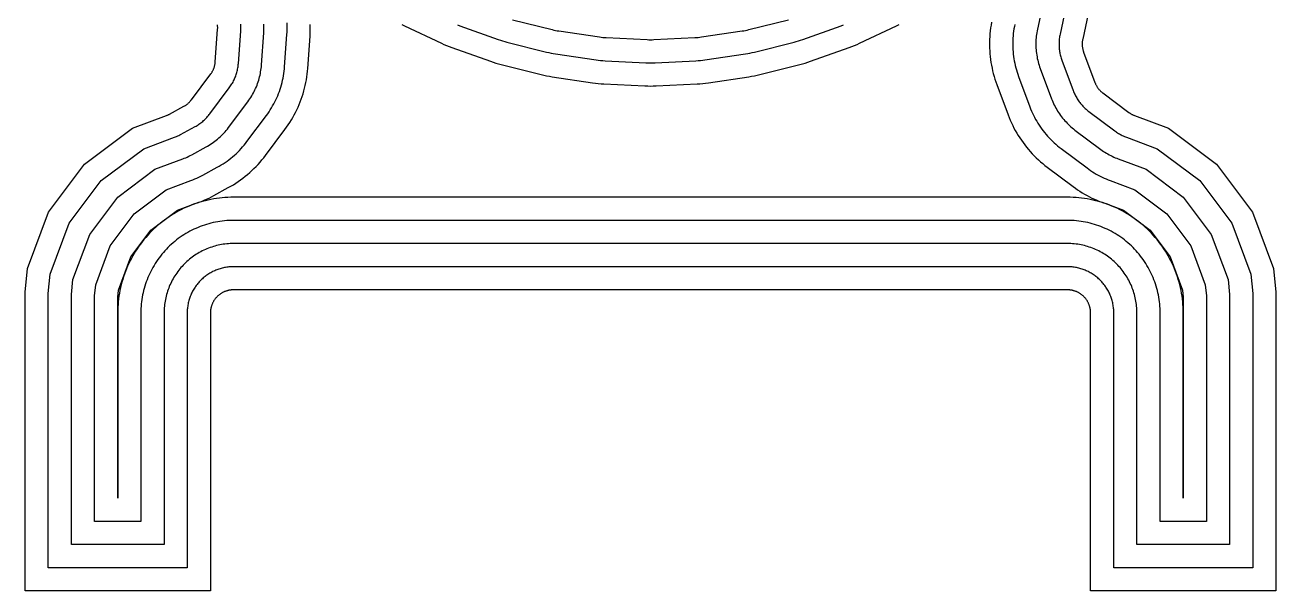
# Model space of a CAD drawing. Header units: metres. Extents: x 1.9 to 53.8, y 3.3 to 25.9.
# Drawn here: x 45.55 to 48.25, y 14.53 to 15.752 of the extents above; entities that cross this region are included whole.
import ezdxf

# ---------------------------------------------------------------- set-up
doc = ezdxf.new("R2010")
doc.units = ezdxf.units.M

msp = doc.modelspace()

# ---------------------------------------------------------------- linework, layer by layer
for points in [[(47.7988, 15.8001), (47.784, 15.7318), (47.7835, 15.7294), (47.783, 15.7269), (47.7827, 15.7245), (47.7823, 15.722), (47.7821, 15.7195), (47.7819, 15.7171), (47.7818, 15.7146), (47.7817, 15.7121), (47.7817, 15.7096), (47.7817, 15.7071), (47.7819, 15.7047), (47.782, 15.7022), (47.7823, 15.6997), (47.7826, 15.6972), (47.7829, 15.6948), (47.7834, 15.6923), (47.7838, 15.6899), (47.7844, 15.6875), (47.785, 15.6851), (47.7856, 15.6827), (47.7864, 15.6803), (47.7871, 15.6779), (47.788, 15.6756), (47.8124, 15.6101), (47.8133, 15.6078), (47.8143, 15.6055), (47.8153, 15.6033), (47.8163, 15.601), (47.8175, 15.5988), (47.8186, 15.5966), (47.8199, 15.5945), (47.8211, 15.5923), (47.8225, 15.5902), (47.8239, 15.5882), (47.8253, 15.5862), (47.8268, 15.5842), (47.8283, 15.5822), (47.8299, 15.5803), (47.8315, 15.5784), (47.8332, 15.5766), (47.8349, 15.5748), (47.8367, 15.5731), (47.8385, 15.5714), (47.8404, 15.5697), (47.8423, 15.5681), (47.8442, 15.5665), (47.8462, 15.565), (47.9021, 15.5232), (47.904, 15.5218), (47.906, 15.5204), (47.908, 15.5191), (47.91, 15.5178), (47.912, 15.5166), (47.9141, 15.5154), (47.9162, 15.5143), (47.9183, 15.5133), (47.9205, 15.5123), (47.9227, 15.5113), (47.9249, 15.5104), (47.9271, 15.5095), (47.9937, 15.4847), (48.0858, 15.4158), (48.1547, 15.3237), (48.1955, 15.2142), (48.2, 15.1725), (48.2, 14.58), (47.9, 14.58), (47.9, 15.13), (47.9, 15.1325), (47.8999, 15.1349), (47.8997, 15.1374), (47.8995, 15.1398), (47.8992, 15.1422), (47.8989, 15.1447), (47.8985, 15.1471), (47.8981, 15.1495), (47.8976, 15.1519), (47.897, 15.1543), (47.8964, 15.1567), (47.8957, 15.159), (47.895, 15.1614), (47.8942, 15.1637), (47.8933, 15.166), (47.8924, 15.1683), (47.8914, 15.1705), (47.8904, 15.1728), (47.8893, 15.175), (47.8882, 15.1771), (47.887, 15.1793), (47.8858, 15.1814), (47.8845, 15.1835), (47.8831, 15.1856), (47.8818, 15.1876), (47.8803, 15.1896), (47.8788, 15.1915), (47.8773, 15.1934), (47.8757, 15.1953), (47.8741, 15.1972), (47.8724, 15.199), (47.8707, 15.2007), (47.869, 15.2024), (47.8672, 15.2041), (47.8653, 15.2057), (47.8634, 15.2073), (47.8615, 15.2088), (47.8596, 15.2103), (47.8576, 15.2118), (47.8556, 15.2131), (47.8535, 15.2145), (47.8514, 15.2158), (47.8493, 15.217), (47.8471, 15.2182), (47.845, 15.2193), (47.8428, 15.2204), (47.8405, 15.2214), (47.8383, 15.2224), (47.836, 15.2233), (47.8337, 15.2242), (47.8314, 15.225), (47.829, 15.2257), (47.8267, 15.2264), (47.8243, 15.227), (47.8219, 15.2276), (47.8195, 15.2281), (47.8171, 15.2285), (47.8147, 15.2289), (47.8122, 15.2292), (47.8098, 15.2295), (47.8074, 15.2297), (47.8049, 15.2299), (47.8025, 15.23), (47.8, 15.23), (46, 15.23), (45.9975, 15.23), (45.9951, 15.2299), (45.9926, 15.2297), (45.9902, 15.2295), (45.9878, 15.2292), (45.9853, 15.2289), (45.9829, 15.2285), (45.9805, 15.2281), (45.9781, 15.2276), (45.9757, 15.227), (45.9733, 15.2264), (45.971, 15.2257), (45.9686, 15.225), (45.9663, 15.2242), (45.964, 15.2233), (45.9617, 15.2224), (45.9595, 15.2214), (45.9572, 15.2204), (45.955, 15.2193), (45.9529, 15.2182), (45.9507, 15.217), (45.9486, 15.2158), (45.9465, 15.2145), (45.9444, 15.2131), (45.9424, 15.2118), (45.9404, 15.2103), (45.9385, 15.2088), (45.9366, 15.2073), (45.9347, 15.2057), (45.9328, 15.2041), (45.931, 15.2024), (45.9293, 15.2007), (45.9276, 15.199), (45.9259, 15.1972), (45.9243, 15.1953), (45.9227, 15.1934), (45.9212, 15.1915), (45.9197, 15.1896), (45.9182, 15.1876), (45.9169, 15.1856), (45.9155, 15.1835), (45.9142, 15.1814), (45.913, 15.1793), (45.9118, 15.1771), (45.9107, 15.175), (45.9096, 15.1728), (45.9086, 15.1705), (45.9076, 15.1683), (45.9067, 15.166), (45.9058, 15.1637), (45.905, 15.1614), (45.9043, 15.159), (45.9036, 15.1567), (45.903, 15.1543), (45.9024, 15.1519), (45.9019, 15.1495), (45.9015, 15.1471), (45.9011, 15.1447), (45.9008, 15.1422), (45.9005, 15.1398), (45.9003, 15.1374), (45.9001, 15.1349), (45.9, 15.1325), (45.9, 15.13), (45.9, 14.58), (45.6, 14.58), (45.6, 15.1725), (45.6045, 15.2142), (45.6453, 15.3237), (45.7142, 15.4158), (45.8063, 15.4847), (45.8729, 15.5095), (45.8751, 15.5104), (45.8773, 15.5113), (45.8795, 15.5123), (45.8817, 15.5133), (45.8838, 15.5143), (45.8859, 15.5154), (45.9169, 15.5324), (45.9191, 15.5336), (45.9212, 15.5349), (45.9234, 15.5362), (45.9255, 15.5376), (45.9275, 15.5391), (45.9295, 15.5406), (45.9315, 15.5421), (45.9335, 15.5437), (45.9354, 15.5454), (45.9372, 15.5471), (45.9391, 15.5488), (45.9408, 15.5506), (45.9426, 15.5524), (45.9442, 15.5543), (45.9459, 15.5562), (45.9475, 15.5582), (45.949, 15.5602), (45.9909, 15.6161), (45.9923, 15.6181), (45.9937, 15.6202), (45.9951, 15.6223), (45.9964, 15.6244), (45.9977, 15.6265), (45.9989, 15.6287), (46, 15.6309), (46.0011, 15.6331), (46.0022, 15.6354), (46.0031, 15.6376), (46.0041, 15.64), (46.0049, 15.6423), (46.0057, 15.6446), (46.0065, 15.647), (46.0072, 15.6494), (46.0078, 15.6518), (46.0084, 15.6542), (46.0089, 15.6566), (46.0094, 15.6591), (46.0098, 15.6615), (46.0101, 15.664), (46.0104, 15.6665), (46.0106, 15.6689), (46.0155, 15.7386), (46.0157, 15.7411), (46.0158, 15.7436), (46.0158, 15.7461), (46.0158, 15.7485), (46.0157, 15.751), (46.0155, 15.7535)], [(47.75, 15.8107), (47.7351, 15.7424), (47.7344, 15.7388), (47.7337, 15.7351), (47.7331, 15.7314), (47.7327, 15.7277), (47.7323, 15.724), (47.732, 15.7203), (47.7318, 15.7166), (47.7317, 15.7129), (47.7317, 15.7092), (47.7318, 15.7054), (47.7319, 15.7017), (47.7322, 15.698), (47.7326, 15.6943), (47.733, 15.6906), (47.7336, 15.6869), (47.7342, 15.6832), (47.7349, 15.6796), (47.7357, 15.6759), (47.7366, 15.6723), (47.7376, 15.6687), (47.7387, 15.6652), (47.7399, 15.6616), (47.7411, 15.6581), (47.7656, 15.5927), (47.7669, 15.5892), (47.7683, 15.5858), (47.7698, 15.5824), (47.7714, 15.579), (47.7731, 15.5757), (47.7749, 15.5724), (47.7767, 15.5691), (47.7787, 15.566), (47.7807, 15.5628), (47.7828, 15.5597), (47.7849, 15.5567), (47.7871, 15.5537), (47.7894, 15.5508), (47.7918, 15.5479), (47.7943, 15.5451), (47.7968, 15.5424), (47.7994, 15.5397), (47.802, 15.5371), (47.8047, 15.5345), (47.8075, 15.532), (47.8104, 15.5296), (47.8132, 15.5273), (47.8162, 15.525), (47.8721, 15.4831), (47.875, 15.481), (47.878, 15.479), (47.8809, 15.477), (47.884, 15.4751), (47.887, 15.4733), (47.8901, 15.4716), (47.8933, 15.4699), (47.8965, 15.4683), (47.8997, 15.4668), (47.903, 15.4653), (47.9063, 15.464), (47.9096, 15.4627), (47.9695, 15.4403), (48.05, 15.38), (48.1103, 15.2995), (48.1465, 15.2026), (48.15, 15.1698), (48.15, 14.63), (47.95, 14.63), (47.95, 15.13), (47.95, 15.1337), (47.9498, 15.1374), (47.9496, 15.141), (47.9493, 15.1447), (47.9489, 15.1484), (47.9484, 15.152), (47.9478, 15.1556), (47.9471, 15.1593), (47.9464, 15.1629), (47.9455, 15.1664), (47.9446, 15.17), (47.9435, 15.1735), (47.9424, 15.1771), (47.9412, 15.1805), (47.9399, 15.184), (47.9386, 15.1874), (47.9371, 15.1908), (47.9356, 15.1941), (47.934, 15.1974), (47.9323, 15.2007), (47.9305, 15.2039), (47.9287, 15.2071), (47.9267, 15.2102), (47.9247, 15.2133), (47.9226, 15.2164), (47.9205, 15.2194), (47.9183, 15.2223), (47.916, 15.2252), (47.9136, 15.228), (47.9111, 15.2307), (47.9086, 15.2334), (47.9061, 15.2361), (47.9034, 15.2386), (47.9007, 15.2411), (47.898, 15.2436), (47.8952, 15.246), (47.8923, 15.2483), (47.8894, 15.2505), (47.8864, 15.2526), (47.8833, 15.2547), (47.8802, 15.2567), (47.8771, 15.2587), (47.8739, 15.2605), (47.8707, 15.2623), (47.8674, 15.264), (47.8641, 15.2656), (47.8608, 15.2671), (47.8574, 15.2686), (47.854, 15.2699), (47.8505, 15.2712), (47.8471, 15.2724), (47.8435, 15.2735), (47.84, 15.2746), (47.8364, 15.2755), (47.8329, 15.2764), (47.8293, 15.2771), (47.8256, 15.2778), (47.822, 15.2784), (47.8184, 15.2789), (47.8147, 15.2793), (47.811, 15.2796), (47.8074, 15.2798), (47.8037, 15.28), (47.8, 15.28), (46, 15.28), (45.9963, 15.28), (45.9926, 15.2798), (45.989, 15.2796), (45.9853, 15.2793), (45.9816, 15.2789), (45.978, 15.2784), (45.9744, 15.2778), (45.9707, 15.2771), (45.9671, 15.2764), (45.9636, 15.2755), (45.96, 15.2746), (45.9565, 15.2735), (45.9529, 15.2724), (45.9495, 15.2712), (45.946, 15.2699), (45.9426, 15.2686), (45.9392, 15.2671), (45.9359, 15.2656), (45.9326, 15.264), (45.9293, 15.2623), (45.9261, 15.2605), (45.9229, 15.2587), (45.9198, 15.2567), (45.9167, 15.2547), (45.9136, 15.2526), (45.9106, 15.2505), (45.9077, 15.2483), (45.9048, 15.246), (45.902, 15.2436), (45.8993, 15.2411), (45.8966, 15.2386), (45.8939, 15.2361), (45.8914, 15.2334), (45.8889, 15.2307), (45.8864, 15.228), (45.884, 15.2252), (45.8817, 15.2223), (45.8795, 15.2194), (45.8774, 15.2164), (45.8753, 15.2133), (45.8733, 15.2102), (45.8713, 15.2071), (45.8695, 15.2039), (45.8677, 15.2007), (45.866, 15.1974), (45.8644, 15.1941), (45.8629, 15.1908), (45.8614, 15.1874), (45.8601, 15.184), (45.8588, 15.1805), (45.8576, 15.1771), (45.8565, 15.1735), (45.8554, 15.17), (45.8545, 15.1664), (45.8536, 15.1629), (45.8529, 15.1593), (45.8522, 15.1556), (45.8516, 15.152), (45.8511, 15.1484), (45.8507, 15.1447), (45.8504, 15.141), (45.8502, 15.1374), (45.85, 15.1337), (45.85, 15.13), (45.85, 14.63), (45.65, 14.63), (45.65, 15.1698), (45.6535, 15.2026), (45.6897, 15.2995), (45.75, 15.38), (45.8305, 15.4404), (45.8904, 15.4627), (45.8937, 15.464), (45.897, 15.4653), (45.9003, 15.4668), (45.9035, 15.4683), (45.9067, 15.4699), (45.9099, 15.4716), (45.9408, 15.4885), (45.9441, 15.4903), (45.9474, 15.4923), (45.9506, 15.4943), (45.9537, 15.4964), (45.9568, 15.4986), (45.9598, 15.5008), (45.9628, 15.5031), (45.9657, 15.5055), (45.9686, 15.508), (45.9714, 15.5106), (45.9741, 15.5132), (45.9768, 15.5159), (45.9794, 15.5186), (45.9819, 15.5214), (45.9843, 15.5243), (45.9867, 15.5272), (45.989, 15.5302), (46.0309, 15.5862), (46.0331, 15.5892), (46.0352, 15.5922), (46.0373, 15.5954), (46.0392, 15.5985), (46.0411, 15.6017), (46.0429, 15.605), (46.0446, 15.6083), (46.0463, 15.6116), (46.0478, 15.615), (46.0493, 15.6184), (46.0507, 15.6219), (46.052, 15.6254), (46.0532, 15.6289), (46.0543, 15.6325), (46.0554, 15.636), (46.0563, 15.6396), (46.0572, 15.6433), (46.058, 15.6469), (46.0586, 15.6506), (46.0592, 15.6543), (46.0597, 15.6579), (46.0601, 15.6617), (46.0604, 15.6654), (46.0654, 15.7351), (46.0656, 15.7388), (46.0658, 15.7425), (46.0658, 15.7462), (46.0657, 15.7499), (46.0656, 15.7537)], [(47.8477, 15.7895), (47.8328, 15.7212), (47.8326, 15.72), (47.8324, 15.7187), (47.8322, 15.7175), (47.832, 15.7163), (47.8319, 15.715), (47.8318, 15.7138), (47.8317, 15.7126), (47.8317, 15.7113), (47.8317, 15.7101), (47.8317, 15.7088), (47.8318, 15.7076), (47.8319, 15.7064), (47.832, 15.7051), (47.8321, 15.7039), (47.8323, 15.7027), (47.8325, 15.7014), (47.8328, 15.7002), (47.833, 15.699), (47.8333, 15.6978), (47.8337, 15.6966), (47.834, 15.6954), (47.8344, 15.6942), (47.8348, 15.6931), (47.8592, 15.6276), (47.8597, 15.6265), (47.8602, 15.6253), (47.8607, 15.6242), (47.8612, 15.6231), (47.8618, 15.6219), (47.8624, 15.6209), (47.863, 15.6198), (47.8636, 15.6187), (47.8643, 15.6177), (47.865, 15.6166), (47.8657, 15.6156), (47.8664, 15.6146), (47.8672, 15.6137), (47.868, 15.6127), (47.8688, 15.6118), (47.8697, 15.6108), (47.8705, 15.61), (47.8714, 15.6091), (47.8723, 15.6082), (47.8732, 15.6074), (47.8742, 15.6066), (47.8751, 15.6058), (47.8761, 15.6051), (47.9321, 15.5632), (47.933, 15.5625), (47.934, 15.5618), (47.935, 15.5612), (47.936, 15.5605), (47.937, 15.5599), (47.9381, 15.5593), (47.9391, 15.5588), (47.9402, 15.5582), (47.9413, 15.5577), (47.9423, 15.5573), (47.9434, 15.5568), (47.9446, 15.5564), (48.0179, 15.529), (48.1215, 15.4515), (48.199, 15.3479), (48.2446, 15.2258), (48.25, 15.1751), (48.25, 14.53), (47.85, 14.53), (47.85, 15.13), (47.85, 15.1312), (47.8499, 15.1325), (47.8499, 15.1337), (47.8498, 15.1349), (47.8496, 15.1361), (47.8495, 15.1373), (47.8493, 15.1385), (47.849, 15.1398), (47.8488, 15.141), (47.8485, 15.1421), (47.8482, 15.1433), (47.8478, 15.1445), (47.8475, 15.1457), (47.8471, 15.1468), (47.8466, 15.148), (47.8462, 15.1491), (47.8457, 15.1503), (47.8452, 15.1514), (47.8447, 15.1525), (47.8441, 15.1536), (47.8435, 15.1546), (47.8429, 15.1557), (47.8422, 15.1567), (47.8416, 15.1578), (47.8409, 15.1588), (47.8402, 15.1598), (47.8394, 15.1608), (47.8387, 15.1617), (47.8379, 15.1627), (47.837, 15.1636), (47.8362, 15.1645), (47.8354, 15.1654), (47.8345, 15.1662), (47.8336, 15.167), (47.8327, 15.1679), (47.8317, 15.1687), (47.8308, 15.1694), (47.8298, 15.1702), (47.8288, 15.1709), (47.8278, 15.1716), (47.8267, 15.1722), (47.8257, 15.1729), (47.8246, 15.1735), (47.8236, 15.1741), (47.8225, 15.1747), (47.8214, 15.1752), (47.8203, 15.1757), (47.8191, 15.1762), (47.818, 15.1766), (47.8168, 15.1771), (47.8157, 15.1775), (47.8145, 15.1778), (47.8133, 15.1782), (47.8121, 15.1785), (47.811, 15.1788), (47.8098, 15.179), (47.8085, 15.1793), (47.8073, 15.1795), (47.8061, 15.1796), (47.8049, 15.1798), (47.8037, 15.1799), (47.8025, 15.1799), (47.8012, 15.18), (47.8, 15.18), (46, 15.18), (45.9988, 15.18), (45.9975, 15.1799), (45.9963, 15.1799), (45.9951, 15.1798), (45.9939, 15.1796), (45.9927, 15.1795), (45.9915, 15.1793), (45.9902, 15.179), (45.989, 15.1788), (45.9879, 15.1785), (45.9867, 15.1782), (45.9855, 15.1778), (45.9843, 15.1775), (45.9832, 15.1771), (45.982, 15.1766), (45.9809, 15.1762), (45.9797, 15.1757), (45.9786, 15.1752), (45.9775, 15.1747), (45.9764, 15.1741), (45.9754, 15.1735), (45.9743, 15.1729), (45.9733, 15.1722), (45.9722, 15.1716), (45.9712, 15.1709), (45.9702, 15.1702), (45.9692, 15.1694), (45.9683, 15.1687), (45.9673, 15.1679), (45.9664, 15.167), (45.9655, 15.1662), (45.9646, 15.1654), (45.9638, 15.1645), (45.963, 15.1636), (45.9621, 15.1627), (45.9613, 15.1617), (45.9606, 15.1608), (45.9598, 15.1598), (45.9591, 15.1588), (45.9584, 15.1578), (45.9578, 15.1567), (45.9571, 15.1557), (45.9565, 15.1546), (45.9559, 15.1536), (45.9553, 15.1525), (45.9548, 15.1514), (45.9543, 15.1503), (45.9538, 15.1491), (45.9534, 15.148), (45.9529, 15.1468), (45.9525, 15.1457), (45.9522, 15.1445), (45.9518, 15.1433), (45.9515, 15.1421), (45.9512, 15.141), (45.951, 15.1398), (45.9507, 15.1385), (45.9505, 15.1373), (45.9504, 15.1361), (45.9502, 15.1349), (45.9501, 15.1337), (45.9501, 15.1325), (45.95, 15.1312), (45.95, 15.13), (45.95, 14.53), (45.55, 14.53), (45.55, 15.1752), (45.5554, 15.2258), (45.601, 15.3479), (45.6785, 15.4515), (45.7821, 15.529), (45.8554, 15.5564), (45.8566, 15.5568), (45.8577, 15.5573), (45.8587, 15.5577), (45.8598, 15.5582), (45.8609, 15.5588), (45.8619, 15.5593), (45.8929, 15.5762), (45.894, 15.5769), (45.8951, 15.5775), (45.8962, 15.5782), (45.8972, 15.5789), (45.8982, 15.5796), (45.8992, 15.5804), (45.9002, 15.5811), (45.9012, 15.5819), (45.9022, 15.5828), (45.9031, 15.5836), (45.904, 15.5845), (45.9049, 15.5854), (45.9058, 15.5863), (45.9066, 15.5872), (45.9074, 15.5882), (45.9082, 15.5892), (45.909, 15.5902), (45.9508, 15.6461), (45.9516, 15.6471), (45.9523, 15.6481), (45.953, 15.6492), (45.9536, 15.6502), (45.9542, 15.6513), (45.9548, 15.6524), (45.9554, 15.6535), (45.956, 15.6546), (45.9565, 15.6557), (45.957, 15.6569), (45.9574, 15.658), (45.9579, 15.6592), (45.9583, 15.6603), (45.9587, 15.6615), (45.959, 15.6627), (45.9593, 15.6639), (45.9596, 15.6651), (45.9599, 15.6663), (45.9601, 15.6676), (45.9603, 15.6688), (45.9605, 15.67), (45.9606, 15.6713), (45.9607, 15.6725), (45.9657, 15.7422), (45.9657, 15.7434), (45.9658, 15.7447), (45.9658, 15.7459), (45.9658, 15.7472), (45.9657, 15.7484), (45.9657, 15.7496), (45.9655, 15.7509), (45.9654, 15.7521)], [(47.6863, 15.7531), (47.6853, 15.7482), (47.6844, 15.7433), (47.6836, 15.7384), (47.683, 15.7335), (47.6825, 15.7285), (47.6821, 15.7236), (47.6818, 15.7186), (47.6817, 15.7137), (47.6817, 15.7087), (47.6818, 15.7037), (47.682, 15.6988), (47.6824, 15.6938), (47.6829, 15.6889), (47.6835, 15.6839), (47.6842, 15.679), (47.685, 15.6741), (47.686, 15.6693), (47.6871, 15.6644), (47.6883, 15.6596), (47.6896, 15.6548), (47.6911, 15.65), (47.6926, 15.6453), (47.6943, 15.6407), (47.7187, 15.5752), (47.7205, 15.5706), (47.7224, 15.566), (47.7244, 15.5614), (47.7266, 15.557), (47.7288, 15.5525), (47.7312, 15.5481), (47.7336, 15.5438), (47.7362, 15.5396), (47.7389, 15.5354), (47.7416, 15.5313), (47.7445, 15.5272), (47.7475, 15.5233), (47.7506, 15.5194), (47.7537, 15.5155), (47.757, 15.5118), (47.7604, 15.5081), (47.7638, 15.5045), (47.7673, 15.5011), (47.771, 15.4977), (47.7747, 15.4943), (47.7784, 15.4911), (47.7823, 15.488), (47.7862, 15.485), (47.8422, 15.4431), (47.846, 15.4403), (47.8499, 15.4376), (47.8539, 15.435), (47.8579, 15.4324), (47.862, 15.43), (47.8662, 15.4277), (47.8704, 15.4254), (47.8746, 15.4233), (47.8789, 15.4213), (47.8833, 15.4194), (47.8877, 15.4175), (47.8921, 15.4158), (47.9453, 15.396), (48.0143, 15.3443), (48.066, 15.2753), (48.0974, 15.191), (48.1, 15.1671), (48.1, 14.68), (48, 14.68), (48, 15.13), (47.9999, 15.1349), (47.9998, 15.1398), (47.9995, 15.1447), (47.999, 15.1496), (47.9985, 15.1545), (47.9978, 15.1593), (47.9971, 15.1642), (47.9962, 15.169), (47.9951, 15.1738), (47.994, 15.1786), (47.9928, 15.1833), (47.9914, 15.1881), (47.9899, 15.1927), (47.9883, 15.1974), (47.9866, 15.202), (47.9848, 15.2065), (47.9828, 15.211), (47.9808, 15.2155), (47.9786, 15.2199), (47.9764, 15.2243), (47.974, 15.2286), (47.9715, 15.2328), (47.969, 15.237), (47.9663, 15.2411), (47.9635, 15.2452), (47.9606, 15.2491), (47.9577, 15.253), (47.9546, 15.2569), (47.9514, 15.2606), (47.9482, 15.2643), (47.9448, 15.2679), (47.9414, 15.2714), (47.9379, 15.2748), (47.9343, 15.2782), (47.9306, 15.2814), (47.9269, 15.2846), (47.923, 15.2877), (47.9191, 15.2906), (47.9152, 15.2935), (47.9111, 15.2963), (47.907, 15.299), (47.9028, 15.3015), (47.8986, 15.304), (47.8943, 15.3064), (47.8899, 15.3086), (47.8855, 15.3108), (47.881, 15.3128), (47.8765, 15.3148), (47.872, 15.3166), (47.8674, 15.3183), (47.8627, 15.3199), (47.8581, 15.3214), (47.8533, 15.3228), (47.8486, 15.324), (47.8438, 15.3251), (47.839, 15.3262), (47.8342, 15.3271), (47.8293, 15.3278), (47.8245, 15.3285), (47.8196, 15.329), (47.8147, 15.3295), (47.8098, 15.3298), (47.8049, 15.3299), (47.8, 15.33), (46, 15.33), (45.9951, 15.3299), (45.9902, 15.3298), (45.9853, 15.3295), (45.9804, 15.329), (45.9755, 15.3285), (45.9707, 15.3278), (45.9658, 15.3271), (45.961, 15.3262), (45.9562, 15.3251), (45.9514, 15.324), (45.9467, 15.3228), (45.9419, 15.3214), (45.9373, 15.3199), (45.9326, 15.3183), (45.928, 15.3166), (45.9235, 15.3148), (45.919, 15.3128), (45.9145, 15.3108), (45.9101, 15.3086), (45.9057, 15.3064), (45.9014, 15.304), (45.8972, 15.3015), (45.893, 15.299), (45.8889, 15.2963), (45.8848, 15.2935), (45.8809, 15.2906), (45.877, 15.2877), (45.8731, 15.2846), (45.8694, 15.2814), (45.8657, 15.2782), (45.8621, 15.2748), (45.8586, 15.2714), (45.8552, 15.2679), (45.8518, 15.2643), (45.8486, 15.2606), (45.8454, 15.2569), (45.8423, 15.253), (45.8394, 15.2491), (45.8365, 15.2452), (45.8337, 15.2411), (45.831, 15.237), (45.8285, 15.2328), (45.826, 15.2286), (45.8236, 15.2243), (45.8214, 15.2199), (45.8192, 15.2155), (45.8172, 15.211), (45.8152, 15.2065), (45.8134, 15.202), (45.8117, 15.1974), (45.8101, 15.1927), (45.8086, 15.1881), (45.8072, 15.1833), (45.806, 15.1786), (45.8049, 15.1738), (45.8038, 15.169), (45.8029, 15.1642), (45.8022, 15.1593), (45.8015, 15.1545), (45.801, 15.1496), (45.8005, 15.1447), (45.8002, 15.1398), (45.8001, 15.1349), (45.8, 15.13), (45.8, 14.68), (45.7, 14.68), (45.7, 15.1671), (45.7026, 15.191), (45.734, 15.2753), (45.7857, 15.3443), (45.8548, 15.396), (45.9079, 15.4158), (45.9123, 15.4175), (45.9167, 15.4194), (45.9211, 15.4213), (45.9254, 15.4233), (45.9296, 15.4254), (45.9338, 15.4277), (45.9648, 15.4446), (45.9692, 15.4471), (45.9735, 15.4496), (45.9778, 15.4523), (45.982, 15.4551), (45.9861, 15.458), (45.9901, 15.461), (45.9941, 15.4641), (45.998, 15.4673), (46.0018, 15.4706), (46.0055, 15.474), (46.0092, 15.4775), (46.0127, 15.4811), (46.0162, 15.4848), (46.0195, 15.4885), (46.0228, 15.4924), (46.026, 15.4963), (46.0291, 15.5003), (46.0709, 15.5562), (46.0739, 15.5602), (46.0767, 15.5643), (46.0794, 15.5685), (46.082, 15.5727), (46.0845, 15.577), (46.0869, 15.5813), (46.0892, 15.5857), (46.0914, 15.5902), (46.0935, 15.5947), (46.0955, 15.5992), (46.0973, 15.6038), (46.0991, 15.6085), (46.1007, 15.6132), (46.1022, 15.6179), (46.1036, 15.6227), (46.1048, 15.6275), (46.106, 15.6323), (46.107, 15.6372), (46.1079, 15.6421), (46.1087, 15.647), (46.1094, 15.6519), (46.1099, 15.6568), (46.1103, 15.6618), (46.1153, 15.7315), (46.1156, 15.7364), (46.1158, 15.7414), (46.1158, 15.7464), (46.1157, 15.7513), (46.1155, 15.7563)], [(47.6361, 15.7576), (47.6351, 15.7515), (47.6341, 15.7454), (47.6333, 15.7392), (47.6327, 15.733), (47.6322, 15.7268), (47.6319, 15.7206), (47.6317, 15.7144), (47.6317, 15.7082), (47.6318, 15.702), (47.6321, 15.6958), (47.6326, 15.6896), (47.6332, 15.6834), (47.6339, 15.6773), (47.6348, 15.6711), (47.6359, 15.665), (47.6371, 15.6589), (47.6384, 15.6529), (47.6399, 15.6468), (47.6416, 15.6409), (47.6434, 15.6349), (47.6453, 15.629), (47.6474, 15.6232), (47.6719, 15.5577), (47.6741, 15.5519), (47.6765, 15.5462), (47.679, 15.5405), (47.6817, 15.5349), (47.6845, 15.5294), (47.6874, 15.5239), (47.6905, 15.5185), (47.6937, 15.5132), (47.6971, 15.508), (47.7005, 15.5028), (47.7041, 15.4978), (47.7078, 15.4928), (47.7117, 15.4879), (47.7156, 15.4831), (47.7197, 15.4785), (47.7239, 15.4739), (47.7282, 15.4694), (47.7326, 15.465), (47.7372, 15.4608), (47.7418, 15.4567), (47.7465, 15.4526), (47.7514, 15.4487), (47.7563, 15.445), (47.8122, 15.4031), (47.817, 15.3996), (47.8219, 15.3962), (47.8269, 15.3929), (47.8319, 15.3897), (47.837, 15.3867), (47.8422, 15.3838), (47.8475, 15.381), (47.8528, 15.3783), (47.8582, 15.3758), (47.8636, 15.3734), (47.8691, 15.3711), (47.8747, 15.369), (47.921, 15.3517), (47.9786, 15.3086), (48.0217, 15.251), (48.0484, 15.1794), (48.05, 15.1644), (48.05, 14.73), (48.05, 15.13), (48.0499, 15.1361), (48.0497, 15.1423), (48.0493, 15.1484), (48.0488, 15.1545), (48.0481, 15.1606), (48.0473, 15.1667), (48.0463, 15.1727), (48.0452, 15.1788), (48.0439, 15.1848), (48.0425, 15.1907), (48.0409, 15.1967), (48.0392, 15.2026), (48.0374, 15.2084), (48.0354, 15.2142), (48.0332, 15.22), (48.031, 15.2257), (48.0286, 15.2313), (48.026, 15.2369), (48.0233, 15.2424), (48.0205, 15.2478), (48.0175, 15.2532), (48.0144, 15.2585), (48.0112, 15.2637), (48.0079, 15.2689), (48.0044, 15.274), (48.0008, 15.2789), (47.9971, 15.2838), (47.9933, 15.2886), (47.9893, 15.2933), (47.9852, 15.2979), (47.9811, 15.3024), (47.9768, 15.3068), (47.9724, 15.3111), (47.9679, 15.3152), (47.9633, 15.3193), (47.9586, 15.3233), (47.9538, 15.3271), (47.9489, 15.3308), (47.944, 15.3344), (47.9389, 15.3379), (47.9337, 15.3412), (47.9285, 15.3444), (47.9232, 15.3475), (47.9178, 15.3505), (47.9124, 15.3533), (47.9069, 15.356), (47.9013, 15.3586), (47.8957, 15.361), (47.89, 15.3632), (47.8842, 15.3654), (47.8784, 15.3674), (47.8726, 15.3692), (47.8667, 15.3709), (47.8607, 15.3725), (47.8548, 15.3739), (47.8488, 15.3752), (47.8427, 15.3763), (47.8367, 15.3773), (47.8306, 15.3781), (47.8245, 15.3788), (47.8184, 15.3793), (47.8123, 15.3797), (47.8061, 15.3799), (47.8, 15.38), (46, 15.38), (45.9939, 15.3799), (45.9877, 15.3797), (45.9816, 15.3793), (45.9755, 15.3788), (45.9694, 15.3781), (45.9633, 15.3773), (45.9573, 15.3763), (45.9512, 15.3752), (45.9452, 15.3739), (45.9393, 15.3725), (45.9333, 15.3709), (45.9274, 15.3692), (45.9216, 15.3674), (45.9158, 15.3654), (45.91, 15.3632), (45.9043, 15.361), (45.8987, 15.3586), (45.8931, 15.356), (45.8876, 15.3533), (45.8822, 15.3505), (45.8768, 15.3475), (45.8715, 15.3444), (45.8663, 15.3412), (45.8611, 15.3379), (45.856, 15.3344), (45.8511, 15.3308), (45.8462, 15.3271), (45.8414, 15.3233), (45.8367, 15.3193), (45.8321, 15.3152), (45.8276, 15.3111), (45.8232, 15.3068), (45.8189, 15.3024), (45.8148, 15.2979), (45.8107, 15.2933), (45.8067, 15.2886), (45.8029, 15.2838), (45.7992, 15.2789), (45.7956, 15.274), (45.7921, 15.2689), (45.7888, 15.2637), (45.7856, 15.2585), (45.7825, 15.2532), (45.7795, 15.2478), (45.7767, 15.2424), (45.774, 15.2369), (45.7714, 15.2313), (45.769, 15.2257), (45.7668, 15.22), (45.7646, 15.2142), (45.7626, 15.2084), (45.7608, 15.2026), (45.7591, 15.1967), (45.7575, 15.1907), (45.7561, 15.1848), (45.7548, 15.1788), (45.7537, 15.1727), (45.7527, 15.1667), (45.7519, 15.1606), (45.7512, 15.1545), (45.7507, 15.1484), (45.7503, 15.1423), (45.7501, 15.1361), (45.75, 15.13), (45.75, 14.73), (45.75, 15.1644), (45.7516, 15.1794), (45.7783, 15.251), (45.8214, 15.3086), (45.879, 15.3517), (45.9253, 15.369), (45.9309, 15.3711), (45.9364, 15.3734), (45.9418, 15.3758), (45.9472, 15.3783), (45.9525, 15.381), (45.9578, 15.3838), (45.9888, 15.4007), (45.9942, 15.4038), (45.9997, 15.407), (46.005, 15.4104), (46.0102, 15.4139), (46.0154, 15.4175), (46.0204, 15.4213), (46.0254, 15.4251), (46.0303, 15.4291), (46.035, 15.4333), (46.0397, 15.4375), (46.0442, 15.4419), (46.0487, 15.4463), (46.053, 15.4509), (46.0572, 15.4556), (46.0613, 15.4604), (46.0652, 15.4653), (46.0691, 15.4703), (46.111, 15.5262), (46.1146, 15.5313), (46.1181, 15.5364), (46.1215, 15.5416), (46.1248, 15.5468), (46.128, 15.5522), (46.131, 15.5576), (46.1338, 15.5631), (46.1366, 15.5687), (46.1392, 15.5743), (46.1416, 15.58), (46.144, 15.5858), (46.1461, 15.5916), (46.1481, 15.5975), (46.15, 15.6034), (46.1518, 15.6094), (46.1533, 15.6154), (46.1548, 15.6214), (46.1561, 15.6275), (46.1572, 15.6336), (46.1582, 15.6397), (46.159, 15.6459), (46.1597, 15.652), (46.1602, 15.6582), (46.1652, 15.7279), (46.1655, 15.7341), (46.1657, 15.7403), (46.1658, 15.7465), (46.1657, 15.7527)], [(46.3633, 15.753), (46.3689, 15.7503), (46.4487, 15.7125), (46.4543, 15.71), (46.4599, 15.7075), (46.4656, 15.7053), (46.4714, 15.7031), (46.5545, 15.6734), (46.5603, 15.6714), (46.5662, 15.6695), (46.5721, 15.6678), (46.578, 15.6662), (46.6637, 15.6448), (46.6696, 15.6434), (46.6756, 15.6421), (46.6817, 15.641), (46.6877, 15.64), (46.7751, 15.627), (46.7812, 15.6262), (46.7873, 15.6255), (46.7934, 15.625), (46.7995, 15.6246), (46.8877, 15.6203), (46.8939, 15.6201), (46.9, 15.62), (46.9061, 15.6201), (46.9123, 15.6203), (47.0005, 15.6246), (47.0066, 15.625), (47.0127, 15.6255), (47.0188, 15.6262), (47.0249, 15.627), (47.1123, 15.64), (47.1183, 15.641), (47.1244, 15.6421), (47.1304, 15.6434), (47.1363, 15.6448), (47.222, 15.6662), (47.2279, 15.6678), (47.2338, 15.6695), (47.2397, 15.6714), (47.2455, 15.6734), (47.3286, 15.7031), (47.3344, 15.7053), (47.3401, 15.7075), (47.3457, 15.71), (47.3513, 15.7125), (47.4311, 15.7503), (47.4367, 15.753)], [(46.4836, 15.7519), (46.4882, 15.7502), (46.5714, 15.7204), (46.576, 15.7188), (46.5807, 15.7174), (46.5854, 15.716), (46.5901, 15.7147), (46.6758, 15.6933), (46.6806, 15.6922), (46.6854, 15.6911), (46.6902, 15.6902), (46.6951, 15.6895), (46.7824, 15.6765), (46.7873, 15.6758), (46.7922, 15.6753), (46.7971, 15.6749), (46.802, 15.6746), (46.8902, 15.6702), (46.8951, 15.6701), (46.9, 15.67), (46.9049, 15.6701), (46.9098, 15.6702), (46.998, 15.6746), (47.0029, 15.6749), (47.0078, 15.6753), (47.0127, 15.6758), (47.0176, 15.6765), (47.1049, 15.6895), (47.1098, 15.6902), (47.1146, 15.6911), (47.1194, 15.6922), (47.1242, 15.6933), (47.2099, 15.7147), (47.2146, 15.716), (47.2193, 15.7174), (47.224, 15.7188), (47.2286, 15.7204), (47.3118, 15.7502), (47.3164, 15.7519)], [(46.6023, 15.7632), (46.688, 15.7418), (46.6916, 15.7409), (46.6952, 15.7402), (46.6988, 15.7395), (46.7024, 15.7389), (46.7898, 15.726), (46.7934, 15.7255), (46.7971, 15.7251), (46.8007, 15.7247), (46.8044, 15.7245), (46.8926, 15.7202), (46.8963, 15.72), (46.9, 15.72), (46.9037, 15.72), (46.9074, 15.7202), (46.9956, 15.7245), (46.9993, 15.7247), (47.0029, 15.7251), (47.0066, 15.7255), (47.0102, 15.726), (47.0976, 15.7389), (47.1012, 15.7395), (47.1048, 15.7402), (47.1084, 15.7409), (47.112, 15.7418), (47.1977, 15.7632)]]:
    msp.add_lwpolyline(points)

doc.saveas('drawing.dxf')
